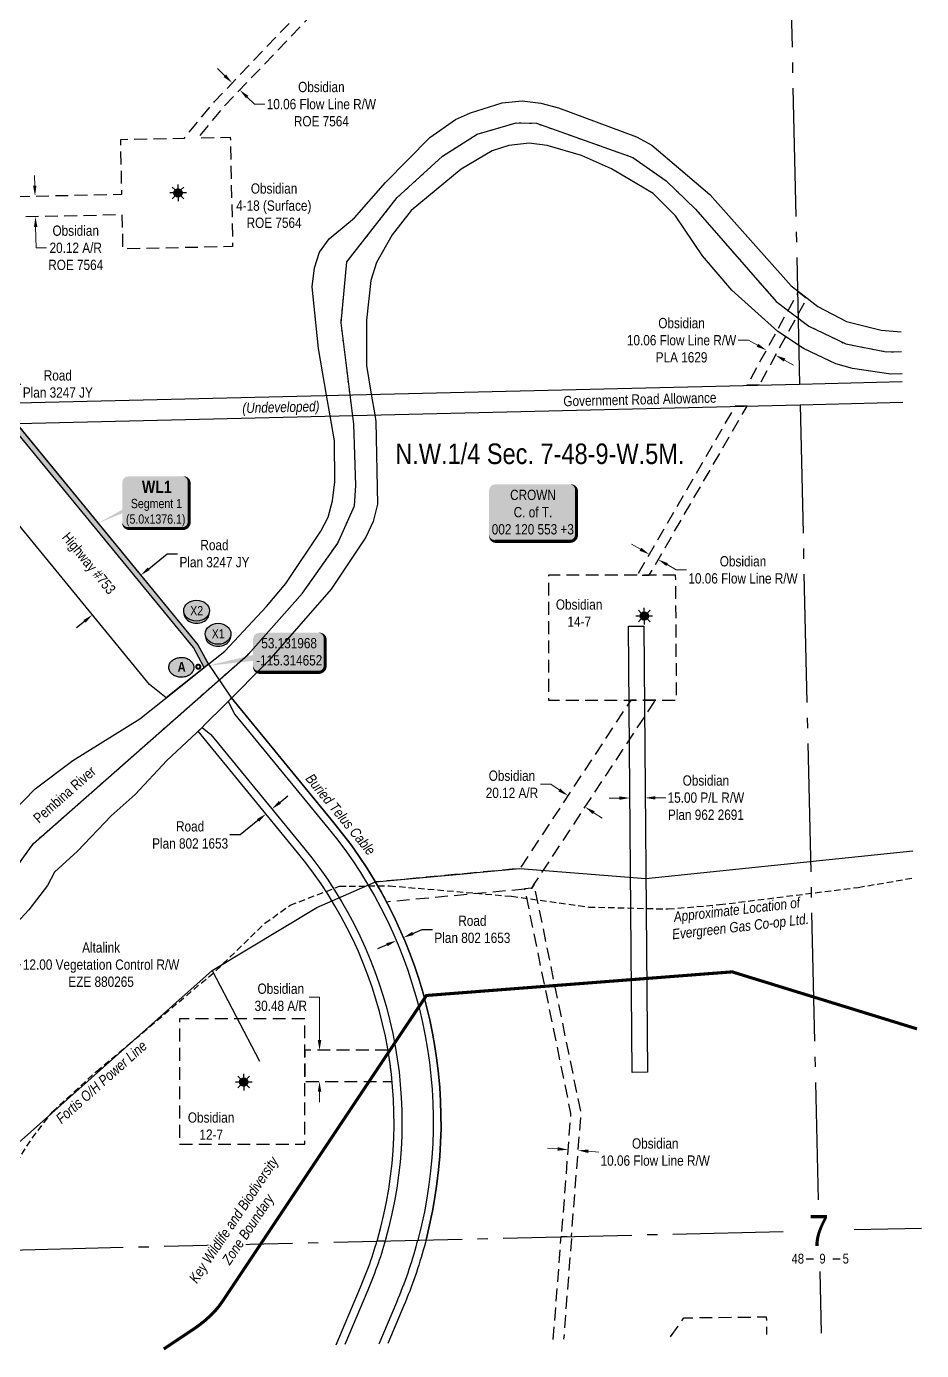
# Model space of a CAD drawing. Extents: x 610781 to 621788, y 5887608 to 5892675.
# Drawn here: x 612580 to 613450, y 5887611 to 5888901 of the extents above; entities that cross this region are included whole.
import ezdxf
from ezdxf.enums import TextEntityAlignment as Align

# ---------------------------------------------------------------- set-up
doc = ezdxf.new("R2010")
doc.units = 0
doc.header["$LTSCALE"] = 5
doc.header["$PDSIZE"] = -1.5
for name, pattern in [('DASHDOT2', [12.7, 6.35, -3.175, 0, -3.175]), ('foc-ACCESSROAD', [3.75, 2.5, -1.25]), ('foc-FLOWLINE', [3.75, 2.5, -1.25]), ('foc-QUARTERLINE', [33, 25, -3, 2, -3]), ('foc-WHEELTRACKS', [2, 0.4, -1.6]), ('UG_PIPE', [1.875, 1.25, -0.625])]:
    doc.linetypes.add(name, pattern=pattern)
doc.layers.get('Defpoints').update_dxf_attribs({"color": 9})
for name, color, linetype in [('10', 1, 'Continuous'), ('9', 3, 'Continuous'), ('AS-OWNER', 7, 'Continuous'), ('AS-PIPE-UG', 44, 'UG_PIPE'), ('AS-PIPE-UG-T', 44, 'Continuous'), ('AS-POWER', 104, 'foc-POWER'), ('AS-TELUS', 224, 'foc-TEL'), ('AS-WILDLIFE', 131, 'DASHDOT2'), ('C-AR', 13, 'foc-ACCESSROAD'), ('C-FLOWLINE', 13, 'foc-FLOWLINE'), ('C-RW', 13, 'Continuous'), ('C-SYMBOL', 7, 'Continuous'), ('C-WS', 13, 'foc-ACCESSROAD'), ('C-WS-S', 13, 'Continuous'), ('CG-NOTES', 7, 'Continuous'), ('L-ROAD-T', 7, 'Continuous'), ('L-SEC', 7, 'Continuous'), ('L-SECLBL', 7, 'Continuous'), ('L-SECQ', 8, 'foc-QUARTERLINE'), ('L-TITLEDB', 4, 'Continuous'), ('L-TITLEDB-T', 4, 'Continuous'), ('P-CROSSINGS', 250, 'Continuous'), ('P-TEMP-BLOCKS', 250, 'Continuous'), ('P-WORKAREA', 113, 'Continuous'), ('P-WORKAREA-H', 111, 'Continuous'), ('T-WATER', 160, 'Continuous'), ('T-WATER-P3', 160, 'foc-WHEELTRACKS'), ('T-WATER-T', 170, 'Continuous')]:
    doc.layers.add(name, color=color, linetype=linetype)
for name, color, linetype, lineweight in [('C-AR-T', 13, 'Continuous', 9), ('C-FLOWLINE-T', 13, 'Continuous', 9), ('C-RW-T', 13, 'Continuous', 9), ('C-WS-T', 13, 'Continuous', 9), ('F-EZE-T', 190, 'Continuous', 9), ('T-TEXT', 48, 'Continuous', 18)]:
    doc.layers.add(name, color=color, linetype=linetype, lineweight=lineweight)
doc.styles.add('175L', font='ARIALN.TTF', dxfattribs={"height": 20})
doc.styles.add('240', font='ARIALN.TTF', dxfattribs={"height": 30})
doc.styles.add('80', font='ARIALN.TTF', dxfattribs={"height": 10})
doc.styles.add('80CG', font='ARIALN.TTF', dxfattribs={"height": 10})
doc.styles.add('80L', font='ARIALN.TTF', dxfattribs={"height": 10})
doc.styles.add('80LS', font='ARIALNI.TTF', dxfattribs={"height": 10})
doc.styles.add('BOLD', font='ARIALNB.TTF')
doc.styles.add('Crossing', font='ARIALN.TTF', dxfattribs={"height": 10})
doc.styles.add('foc-LtypeFont', font='ARIALN.TTF', dxfattribs={"height": 7.35})
doc.styles.add('SIMPLEX', font='ARIALN.TTF')
doc.styles.add('TXT', font='ARIALN.TTF', dxfattribs={"height": 0.2})
doc.linetypes.add('foc-POWER', pattern='A,6,-1,["P",foc-LtypeFont,S=0.2,R=0,X=-0.625,Y=-0.75],-1.24,4', length=12.24)
doc.linetypes.add('foc-POWER-NOLINE', pattern='A,0,-4,["P",foc-LtypeFont,S=0.2,R=0,X=-0.625,Y=-0.75],-8.24', length=12.24)
doc.linetypes.add('foc-TEL', pattern='A,2,-1,["T",foc-LtypeFont,S=0.2,R=0,X=-0.425,Y=-0.75],-1.24,8', length=12.24)
doc.linetypes.add('foc-TEL-NOLINE', pattern='A,0,-2,["T",foc-LtypeFont,S=0.2,R=0,X=-0.425,Y=-0.75],-10.24', length=12.24)
doc.linetypes.add('foc-TOPO-flowdirection-NOLINE', pattern='A,0,[">",foc-LtypeFont,S=0.3,R=0,X=0,Y=-0.945],-20,[">",foc-LtypeFont,S=0.3,R=0,X=0,Y=-0.945],0', length=20)
doc.dimstyles.new('Compass 5 000', dxfattribs={"dimscale": 5, "dimtxt": 9, "dimasz": 2, "dimexe": 0.2, "dimexo": 0.0625, "dimgap": 0.5, "dimtad": 0, "dimtih": 1, "dimtoh": 1, "dimzin": 0, "dimdsep": 46, "dimtxsty": '80CG', "dimcen": 0.1, "dimse1": 1, "dimse2": 1, "dimclrd": 256, "dimclrt": 256, "dimaunit": 1, "dimadec": 4, "dimazin": 0, "dimtfac": 0.06, "dimtofl": 0, "dimtmove": 0, "dimatfit": 1, "dimfxl": 0.2, "dimtolj": 1, "dimtzin": 0, "dimlwd": -1, "dimarcsym": 0})

# ---------------------------------------------------------------- blocks, each defined once
blk = doc.blocks.new('L-SECLBL')
at = {"layer": '9', "color": 7}
for p, q in [((-5.1, -27.8), (-12.3, -27.8)), ((20.7, -27.8), (13.5, -27.8))]:
    blk.add_line(p, q, dxfattribs=at)
at = {"layer": '10', "color": 2, "style": 'SIMPLEX'}
blk.add_attdef('SEC', text='', height=30, dxfattribs=at).set_placement((0, 0), align=Align.MIDDLE)
at = {"layer": '10', "color": 5, "style": '80L'}
blk.add_attdef('TWP', text='', height=9.5, dxfattribs=at).set_placement((-14.4, -27.4), align=Align.MIDDLE_RIGHT)
blk.add_attdef('RGE', text='', height=9.5, dxfattribs=at).set_placement((3.6, -27.4), align=Align.MIDDLE_CENTER)
blk.add_attdef('MER', text='', height=9.5, dxfattribs=at).set_placement((23.2, -27.4), align=Align.MIDDLE_LEFT)
blk = doc.blocks.new('GAS')
h = blk.add_hatch(color=255)
h.dxf.hatch_style = 1
edge = h.paths.add_edge_path()
edge.add_arc((0, 0), 0.9, 0, 360)
for p, q in [((-0.81, 0), (-1.62, 0)), ((-0.57, 0.57), (-1.14, 1.14)), ((0, 0.81), (0, 1.62)), ((0.57, 0.57), (1.14, 1.14)), ((1.62, 0), (0.81, 0)), ((-0.57, -0.57), (-1.14, -1.14)), ((0, -0.81), (0, -1.62)), ((1.14, -1.14), (0.57, -0.57))]:
    blk.add_line(p, q)
blk.add_circle((0, 0), 0.8)
blk = doc.blocks.new('*D113')
at = {"layer": 'C-AR-T', "transparency": 16777216}
for p, q in [((612587.8, 5888745.4), (612587.6, 5888755.4)), ((612588.6, 5888705.3), (612589.1, 5888685)), ((612589.1, 5888685), (612599.1, 5888685))]:
    blk.add_line(p, q, dxfattribs=at)
for points in [[(612589.4, 5888745.5), (612586.1, 5888745.4), (612588, 5888735.4)], [(612590.3, 5888705.4), (612587, 5888705.3), (612588.4, 5888715.3)]]:
    blk.add_solid(points, dxfattribs=at)
at = {"layer": 'Defpoints', "color": 0, "transparency": 16777216}
for p in [(612592.4, 5888735.5), (612588.4, 5888715.3), (612592.9, 5888715.4)]:
    blk.add_point(p, dxfattribs=at)
at = {"layer": 'C-AR-T', "transparency": 16777216, "insert": (612627.6, 5888685), "char_height": 10, "attachment_point": 5, "style": '80CG'}
blk.add_mtext('\\A1;Obsidian\\P20.12 A/R\\PROE 7564', dxfattribs=at)
blk = doc.blocks.new('*D114')
at = {"layer": 'C-FLOWLINE-T', "transparency": 16777216}
for p, q in [((612772.7, 5888852.5), (612765.4, 5888859.5)), ((612794.4, 5888831.8), (612801.6, 5888824.9)), ((612801.6, 5888824.9), (612811.6, 5888824.9))]:
    blk.add_line(p, q, dxfattribs=at)
for points in [[(612773.8, 5888853.8), (612771.5, 5888851.3), (612779.9, 5888845.6)], [(612795.6, 5888833), (612793.3, 5888830.6), (612787.2, 5888838.7)]]:
    blk.add_solid(points, dxfattribs=at)
at = {"layer": 'Defpoints', "color": 0, "transparency": 16777216}
for p in [(612773.1, 5888838.5), (612787.2, 5888838.7), (612780.3, 5888831.5)]:
    blk.add_point(p, dxfattribs=at)
at = {"layer": 'C-FLOWLINE-T', "transparency": 16777216, "insert": (612866.6, 5888824.9), "char_height": 10, "attachment_point": 5, "style": '80CG'}
blk.add_mtext('\\A1;Obsidian\\P10.06 Flow Line R/W\\PROE 7564', dxfattribs=at)
blk = doc.blocks.new('*D116')
at = {"layer": 'C-FLOWLINE-T', "transparency": 16777216}
for p, q in [((613282, 5888595), (613272, 5888595)), ((613290.8, 5888590.1), (613282, 5888595)), ((613317.2, 5888575.7), (613325.9, 5888570.9))]:
    blk.add_line(p, q, dxfattribs=at)
for points in [[(613291.6, 5888591.6), (613290, 5888588.7), (613299.6, 5888585.3)], [(613318, 5888577.2), (613316.4, 5888574.2), (613308.4, 5888580.5)]]:
    blk.add_solid(points, dxfattribs=at)
at = {"layer": 'Defpoints', "color": 0, "transparency": 16777216}
for p in [(613299.6, 5888585.3), (613300.1, 5888586.3), (613308.9, 5888581.5)]:
    blk.add_point(p, dxfattribs=at)
at = {"layer": 'C-FLOWLINE-T', "transparency": 16777216, "insert": (613217, 5888595), "char_height": 10, "attachment_point": 5, "style": '80CG'}
blk.add_mtext('\\A1;Obsidian\\P10.06 Flow Line R/W\\PPLA 1629', dxfattribs=at)
blk = doc.blocks.new('*D130')
at = {"layer": 'Defpoints', "color": 0, "transparency": 16777216}
for p in [(612554.3, 5887986.5), (612544.3, 5887903.2), (612556.3, 5887903.4)]:
    blk.add_point(p, dxfattribs=at)
at = {"layer": 'F-EZE-T', "transparency": 16777216}
for p, q in [((612532.4, 5887986), (612522.4, 5887985.8)), ((612564.3, 5887986.7), (612574.3, 5887987))]:
    blk.add_line(p, q, dxfattribs=at)
for points in [[(612532.3, 5887987.7), (612532.4, 5887984.3), (612542.3, 5887986.2)], [(612564.3, 5887988.4), (612564.4, 5887985.1), (612554.3, 5887986.5)]]:
    blk.add_solid(points, dxfattribs=at)
at = {"layer": 'F-EZE-T', "transparency": 16777216, "insert": (612652.3, 5887987), "char_height": 10, "attachment_point": 5, "style": '80CG'}
blk.add_mtext('\\A1;Altalink\\P12.00 Vegetation Control R/W\\PEZE 880265', dxfattribs=at)
blk = doc.blocks.new('*D136')
at = {"layer": 'C-FLOWLINE-T', "transparency": 16777216}
for p, q in [((613177, 5888391.6), (613168.3, 5888396.6)), ((613203, 5888376.5), (613211.8, 5888371.4)), ((613211.8, 5888371.4), (613221.8, 5888371.4))]:
    blk.add_line(p, q, dxfattribs=at)
for points in [[(613177.8, 5888393), (613176.1, 5888390.1), (613185.6, 5888386.5)], [(613203.8, 5888377.9), (613202.2, 5888375.1), (613194.3, 5888381.5)]]:
    blk.add_solid(points, dxfattribs=at)
at = {"layer": 'Defpoints', "color": 0, "transparency": 16777216}
for p in [(613224.4, 5888453.6), (613233.1, 5888448.6), (613185.6, 5888386.5)]:
    blk.add_point(p, dxfattribs=at)
at = {"layer": 'C-FLOWLINE-T', "transparency": 16777216, "insert": (613276.8, 5888371.4), "char_height": 10, "attachment_point": 5, "style": '80CG'}
blk.add_mtext('\\A1;Obsidian\\P10.06 Flow Line R/W', dxfattribs=at)
blk = doc.blocks.new('*D137')
at = {"layer": 'C-FLOWLINE-T', "transparency": 16777216}
for p, q in [((613096.4, 5887807.6), (613086.5, 5887808.4)), ((613126.4, 5887805.3), (613136.4, 5887804.5))]:
    blk.add_line(p, q, dxfattribs=at)
for points in [[(613096.6, 5887809.3), (613096.3, 5887805.9), (613106.4, 5887806.8)], [(613126.5, 5887807), (613126.3, 5887803.6), (613116.4, 5887806.1)]]:
    blk.add_solid(points, dxfattribs=at)
at = {"layer": 'Defpoints', "color": 0, "transparency": 16777216}
for p in [(613106.6, 5887809.6), (613116.4, 5887806.1), (613116.7, 5887808.9)]:
    blk.add_point(p, dxfattribs=at)
at = {"layer": 'C-FLOWLINE-T', "transparency": 16777216, "insert": (613191.4, 5887804.5), "char_height": 10, "attachment_point": 5, "style": '80CG'}
blk.add_mtext('\\A1;Obsidian\\P10.06 Flow Line R/W', dxfattribs=at)
blk = doc.blocks.new('*D138')
at = {"layer": 'C-RW-T', "transparency": 16777216}
for p, q in [((613156.6, 5888149.2), (613146.6, 5888149.1)), ((613191.6, 5888149.5), (613201.6, 5888149.6))]:
    blk.add_line(p, q, dxfattribs=at)
for points in [[(613156.6, 5888150.9), (613156.6, 5888147.5), (613166.6, 5888149.3)], [(613191.6, 5888151.1), (613191.6, 5888147.8), (613181.6, 5888149.4)]]:
    blk.add_solid(points, dxfattribs=at)
at = {"layer": 'Defpoints', "color": 0, "transparency": 16777216}
for p in [(613181.6, 5888149.4), (613167.3, 5888062.5), (613182.3, 5888062.6)]:
    blk.add_point(p, dxfattribs=at)
at = {"layer": 'C-RW-T', "transparency": 16777216, "insert": (613240.7, 5888149.6), "char_height": 10, "attachment_point": 5, "style": '80CG'}
blk.add_mtext('\\A1;Obsidian\\P15.00 P/L R/W\\PPlan 962 2691', dxfattribs=at)
blk = doc.blocks.new('*D139')
at = {"layer": 'C-AR-T', "transparency": 16777216}
for p, q in [((613089.7, 5888162.6), (613079.7, 5888162.6)), ((613098.1, 5888157.1), (613089.7, 5888162.6)), ((613131.6, 5888135), (613139.9, 5888129.5))]:
    blk.add_line(p, q, dxfattribs=at)
for points in [[(613099, 5888158.5), (613097.2, 5888155.7), (613106.4, 5888151.6)], [(613132.5, 5888136.4), (613130.7, 5888133.6), (613123.2, 5888140.5)]]:
    blk.add_solid(points, dxfattribs=at)
at = {"layer": 'Defpoints', "color": 0, "transparency": 16777216}
for p in [(613107, 5888152.4), (613106.4, 5888151.6), (613123.8, 5888141.3)]:
    blk.add_point(p, dxfattribs=at)
at = {"layer": 'C-AR-T', "transparency": 16777216, "insert": (613052, 5888162.6), "char_height": 10, "attachment_point": 5, "style": '80CG'}
blk.add_mtext('\\A1;Obsidian\\P20.12 A/R', dxfattribs=at)
blk = doc.blocks.new('*D141')
at = {"layer": 'C-AR-T', "transparency": 16777216}
for p, q in [((612854.8, 5887955.2), (612864.8, 5887955.2)), ((612864.8, 5887955.2), (612864.8, 5887923.6)), ((612864.8, 5887913.6), (612864.8, 5887923.6)), ((612864.8, 5887863.2), (612864.8, 5887853.2))]:
    blk.add_line(p, q, dxfattribs=at)
for points in [[(612863.1, 5887913.6), (612866.5, 5887913.6), (612864.8, 5887903.6)], [(612863.1, 5887863.2), (612866.5, 5887863.2), (612864.8, 5887873.2)]]:
    blk.add_solid(points, dxfattribs=at)
at = {"layer": 'Defpoints', "color": 0, "transparency": 16777216}
for p in [(612864.4, 5887903.6), (612864.8, 5887903.6), (612864.4, 5887873.2)]:
    blk.add_point(p, dxfattribs=at)
at = {"layer": 'C-AR-T', "transparency": 16777216, "insert": (612827.1, 5887955.2), "char_height": 10, "attachment_point": 5, "style": '80CG'}
blk.add_mtext('\\A1;Obsidian\\P30.48 A/R', dxfattribs=at)
blk = doc.blocks.new('xing2')
h = blk.add_hatch(color=50)
h.dxf.hatch_style = 1
edge = h.paths.add_edge_path()
edge.add_ellipse((0, 0), major_axis=(-12.5, 0), ratio=0.816297, start_angle=0, end_angle=360)
h = blk.add_hatch(color=250)
h.dxf.hatch_style = 1
edge = h.paths.add_edge_path()
edge.add_ellipse((0, -2), major_axis=(-12.5, 0), ratio=0.816297, start_angle=0, end_angle=180)
edge.add_line((12.5, -2), (12.5, 0))
edge.add_ellipse((0, 0), major_axis=(-12.5, 0), ratio=0.816297, start_angle=0, end_angle=180, ccw=False)
edge.add_line((-12.5, 0), (-12.5, -2))
at = {"color": 250}
blk.add_ellipse((0, 0), major_axis=(-12.5, 0), ratio=0.816297, dxfattribs=at)
blk.add_ellipse((0, -2), major_axis=(-12.5, 0), ratio=0.816297, start_param=0, end_param=3.141593, dxfattribs=at)
at = {"color": 250, "style": 'Crossing'}
blk.add_attdef('CROSSING', text='', height=9, dxfattribs=at).set_placement((0.1, 0), align=Align.MIDDLE_CENTER)
at = {"color": 250, "style": 'Crossing', "flags": 1}
for tag, p in [('OWNER', (0.1, -12.5)), ('DESCRIPTION', (0.1, -25.8)), ('LOCATION', (0.1, -39.3)), ('DWG_REF', (0.1, -52.8))]:
    blk.add_attdef(tag, text='', height=9, dxfattribs=at).set_placement(p, align=Align.MIDDLE_CENTER)
blk = doc.blocks.new('*D152')
at = {"layer": 'Defpoints', "color": 0, "transparency": 16777216}
for p in [(612681.5, 5888377.8), (612634.4, 5888339.1), (612643.9, 5888327.6)]:
    blk.add_point(p, dxfattribs=at)
at = {"layer": 'L-TITLEDB-T', "transparency": 16777216}
for p, q in [((612698.7, 5888372.6), (612716.5, 5888387.2)), ((612716.5, 5888387.2), (612726.5, 5888387.2)), ((612636.1, 5888321.3), (612628.4, 5888314.9))]:
    blk.add_line(p, q, dxfattribs=at)
for points in [[(612697.6, 5888373.9), (612699.7, 5888371.3), (612691, 5888366.3)], [(612635.1, 5888322.6), (612637.2, 5888320), (612643.9, 5888327.6)]]:
    blk.add_solid(points, dxfattribs=at)
at = {"layer": 'L-TITLEDB-T', "transparency": 16777216, "insert": (612762.6, 5888387.2), "char_height": 10, "attachment_point": 5, "style": '80CG'}
blk.add_mtext('\\A1;Road\\PPlan 3247 JY', dxfattribs=at)
blk = doc.blocks.new('AA')
at = {"const_width": 4}
blk.add_lwpolyline([(-1, 0, 1), (1, 0, 1)], format="xyb", close=True, dxfattribs=at)
blk.add_circle((0, 0), 2)
blk = doc.blocks.new('Route_Letters')
h = blk.add_hatch(color=255)
h.dxf.hatch_style = 1
edge = h.paths.add_edge_path()
edge.add_ellipse((-0.1, 0.5), major_axis=(-12, 0), ratio=0.789318, start_angle=0, end_angle=360)
at = {"color": 5}
blk.add_open_spline([(-12.3, 0.5), (-12.3, -0.3), (-12.2, -1), (-11.7, -2.8), (-11.1, -3.9), (-9.6, -5.8), (-8.5, -6.7), (-6.2, -8), (-4.9, -8.5), (-2.1, -9.2), (-0.7, -9.3), (2.2, -9.1), (3.6, -8.8), (6.3, -7.9), (7.5, -7.2), (9.5, -5.6), (10.4, -4.6), (11.6, -2.5), (12, -1.4), (12.2, 0.9), (12, 2.1), (11.2, 4.3), (10.5, 5.4), (8.8, 7.2), (7.7, 8), (5.3, 9.2), (3.9, 9.7), (1.1, 10.2), (-0.4, 10.2), (-3.2, 9.9), (-4.6, 9.6), (-7.2, 8.5), (-8.3, 7.7), (-10.2, 6), (-11, 5), (-12, 2.9), (-12.3, 1.7), (-12.3, 0.5), (-12.3, 0.5), (-12.3, 0.5)], degree=3, knots=[0, 0, 0, 0, 0.219529, 0.219529, 0.575727, 0.575727, 0.931924, 0.931924, 1.288121, 1.288121, 1.644318, 1.644318, 2.000515, 2.000515, 2.356712, 2.356712, 2.712909, 2.712909, 3.069107, 3.069107, 3.425304, 3.425304, 3.781501, 3.781501, 4.137698, 4.137698, 4.493895, 4.493895, 4.850092, 4.850092, 5.20629, 5.20629, 5.562487, 5.562487, 5.918684, 5.918684, 6.274881, 6.274881, 6.283185, 6.283185, 6.283185, 6.283185], dxfattribs=at)
at = {"color": 14, "style": 'BOLD'}
blk.add_attdef('A', text='', height=9.5, dxfattribs=at).set_placement((0.2, 1), align=Align.MIDDLE)
blk = doc.blocks.new('*U162')
h = blk.add_hatch(color=255)
edge = h.paths.add_edge_path()
edge.add_line((-36.5, -28.5), (36.5, -28.5))
edge.add_arc((36.5, -22.5), 6, 270, 360)
edge.add_line((42.5, -22.5), (42.5, 21))
edge.add_arc((36.5, 21), 6, 0, 90)
edge.add_line((36.5, 27), (-36.5, 27))
edge.add_arc((-36.5, 21), 6, 90, 180)
edge.add_line((-42.5, 21), (-42.5, -22.5))
edge.add_arc((-36.5, -22.5), 6, 180, 270)
at = {"color": 14, "flags": 128}
blk.add_lwpolyline([(-36.5, -28.5, 3, 3, 0), (36.5, -28.5, 3, 3, 0.414214), (42.5, -22.5, 3, 3, 0), (42.5, 21, 3, 0, 0.414214), (36.5, 27, 0, 0, 0), (-36.5, 27, 0, 0, 0.414214), (-42.5, 21, 0, 0, 0), (-42.5, -22.5, 0, 3, 0.414214)], format="xyseb", close=True, dxfattribs=at)
at = {"color": 14, "style": '80'}
blk.add_attdef('ENTER_TEXT_001', (-26.8, -4.9), '', height=10, dxfattribs=at)
blk = doc.blocks.new('*D168')
at = {"layer": 'Defpoints', "color": 0, "transparency": 16777216}
for p in [(612786.8, 5888165.4), (612792.7, 5888170.2), (612812.7, 5888133.8)]:
    blk.add_point(p, dxfattribs=at)
at = {"layer": 'L-TITLEDB-T', "transparency": 16777216}
for p, q in [((612826.3, 5888145), (612834, 5888151.3)), ((612804.9, 5888127.5), (612787.6, 5888113.3)), ((612787.6, 5888113.3), (612777.6, 5888113.3))]:
    blk.add_line(p, q, dxfattribs=at)
for points in [[(612825.2, 5888146.3), (612827.3, 5888143.7), (612818.5, 5888138.7)], [(612803.9, 5888128.8), (612806, 5888126.2), (612812.7, 5888133.8)]]:
    blk.add_solid(points, dxfattribs=at)
at = {"layer": 'L-TITLEDB-T', "transparency": 16777216, "insert": (612738.9, 5888113.3), "char_height": 10, "attachment_point": 5, "style": '80CG'}
blk.add_mtext('\\A1;Road\\PPlan 802 1653', dxfattribs=at)
blk = doc.blocks.new('*D169')
at = {"layer": 'Defpoints', "color": 0, "transparency": 16777216}
for p in [(612937.7, 5888014.6), (612944.6, 5888017.7), (612946.5, 5888013.4)]:
    blk.add_point(p, dxfattribs=at)
at = {"layer": 'L-TITLEDB-T', "transparency": 16777216}
for p, q in [((612955.6, 5888017.4), (612964.8, 5888021.4)), ((612964.8, 5888021.4), (612974.8, 5888021.4)), ((612930.4, 5888006.4), (612921.2, 5888002.4))]:
    blk.add_line(p, q, dxfattribs=at)
for points in [[(612955, 5888019), (612956.3, 5888015.9), (612946.5, 5888013.4)], [(612929.7, 5888007.9), (612931, 5888004.9), (612939.5, 5888010.4)]]:
    blk.add_solid(points, dxfattribs=at)
at = {"layer": 'L-TITLEDB-T', "transparency": 16777216, "insert": (613013.5, 5888021.4), "char_height": 10, "attachment_point": 5, "style": '80CG'}
blk.add_mtext('\\A1;Road\\PPlan 802 1653', dxfattribs=at)
blk = doc.blocks.new('*U170')
h = blk.add_hatch(color=111)
edge = h.paths.add_edge_path()
edge.add_line((-26.5, -32.3), (26.5, -32.3))
edge.add_arc((26.5, -26.3), 6, 270, 360)
edge.add_line((32.5, -26.3), (32.5, 12.5))
edge.add_arc((26.5, 12.5), 6, 0, 90)
edge.add_line((26.5, 18.5), (-26.5, 18.5))
edge.add_arc((-26.5, 12.5), 6, 90, 180)
edge.add_line((-32.5, 12.5), (-32.5, -26.3))
edge.add_arc((-26.5, -26.3), 6, 180, 270)
at = {"color": 250, "flags": 128}
blk.add_lwpolyline([(-26.5, -32.3, 3, 3, 0), (26.5, -32.3, 3, 3, 0.414214), (32.5, -26.3, 3, 3, 0), (32.5, 12.5, 3, 0, 0.414214), (26.5, 18.5, 0, 0, 0), (-26.5, 18.5, 0, 0, 0.414214), (-32.5, 12.5, 0, 0, 0), (-32.5, -26.3, 0, 3, 0.414214)], format="xyseb", close=True, dxfattribs=at)
at = {"flags": 128}
blk.add_lwpolyline([(-56.5, -27.4, 0, 7.5, 0), (0, 0, 0, 0, 0)], format="xyseb", dxfattribs=at)
at = {"color": 250}
for tag, p, height, style in [('TEMP_AREA_W1_001', (-9.2, 2.2), 12, 'BOLD'), ('ENTER_TEXT_001', (-30.7, -12.5), 9, '80')]:
    blk.add_attdef(tag, p, '', height=height, dxfattribs=dict(at, style=style))
blk = doc.blocks.new('*U172')
h = blk.add_hatch(color=254)
edge = h.paths.add_edge_path()
edge.add_line((-29, -20), (29, -20))
edge.add_arc((29, -14), 6, 270, 360)
edge.add_line((35, -14), (35, 12.5))
edge.add_arc((29, 12.5), 6, 0, 90)
edge.add_line((29, 18.5), (-29, 18.5))
edge.add_arc((-29, 12.5), 6, 90, 180)
edge.add_line((-35, 12.5), (-35, -14))
edge.add_arc((-29, -14), 6, 180, 270)
at = {"color": 1, "flags": 128}
blk.add_lwpolyline([(-29, -20, 3, 3, 0), (29, -20, 3, 3, 0.414214), (35, -14, 3, 3, 0), (35, 12.5, 3, 0, 0.414214), (29, 18.5, 0, 0, 0), (-29, 18.5, 0, 0, 0.414214), (-35, 12.5, 0, 0, 0), (-35, -14, 0, 3, 0.414214)], format="xyseb", close=True, dxfattribs=at)
blk.add_lwpolyline([(-80.6, -13.8, 0, 10, 0), (0, 0, 5, 5, 0)], format="xyseb", dxfattribs=at)
at = {"color": 1, "style": '80'}
blk.add_attdef('ENTER_TEXT_001', (-36, -5), '', height=10, dxfattribs=at)
blk = doc.blocks.new('*D202')
at = {"layer": 'Defpoints', "color": 0, "transparency": 16777216}
for p in [(612546, 5888543), (612548.7, 5888539.7), (612498.2, 5888503.9)]:
    blk.add_point(p, dxfattribs=at)
at = {"layer": 'L-TITLEDB-T', "transparency": 16777216}
for p, q in [((612556.4, 5888546), (612564.1, 5888552.4)), ((612564.1, 5888552.4), (612574.1, 5888552.4)), ((612493.2, 5888494.2), (612485.4, 5888487.9))]:
    blk.add_line(p, q, dxfattribs=at)
for points in [[(612555.4, 5888547.3), (612557.5, 5888544.7), (612548.7, 5888539.7)], [(612492.1, 5888495.5), (612494.2, 5888493), (612500.9, 5888500.6)]]:
    blk.add_solid(points, dxfattribs=at)
at = {"layer": 'L-TITLEDB-T', "transparency": 16777216, "insert": (612610.2, 5888552.4), "char_height": 10, "attachment_point": 5, "style": '80CG'}
blk.add_mtext('\\A1;Road\\PPlan 3247 JY', dxfattribs=at)

msp = doc.modelspace()

# ---------------------------------------------------------------- hatches: boundary and pattern name
at = {"layer": 'P-WORKAREA-H'}
h = msp.add_hatch(color=256, dxfattribs=at)
h.dxf.hatch_style = 1
edge = h.paths.add_edge_path()
edge.add_line((612752.65, 5888276.325), (612742.335, 5888295.733))
edge.add_line((612742.335, 5888295.733), (612565.186, 5888511.728))
edge.add_line((612565.186, 5888511.728), (612548.971, 5888531.447))
edge.add_line((612548.971, 5888531.447), (612525.141, 5888560.515))
edge.add_line((612525.141, 5888560.515), (612504.459, 5888585.716))
edge.add_line((612504.459, 5888585.716), (612464.578, 5888634.284))
edge.add_line((612464.578, 5888634.284), (612453.953, 5888638.447))
edge.add_arc((611809.124, 5888107.698), 835.164, 39.457261, 60.313572)
edge.add_line((612222.742, 5888833.246), (612180.635, 5888856.083))
edge.add_line((612180.635, 5888856.083), (612149.694, 5888871.606))
edge.add_line((612149.694, 5888871.606), (612112.28, 5888887.809))
edge.add_line((612112.28, 5888887.809), (612068.311, 5888902.358))
edge.add_line((612068.311, 5888902.358), (612031.279, 5888912.662))
edge.add_line((612031.279, 5888912.662), (611986.385, 5888923.177))
edge.add_line((611986.385, 5888923.177), (611916.427, 5888938.586))
edge.add_line((611916.427, 5888938.586), (611846.015, 5888953.869))
edge.add_line((611846.015, 5888953.869), (611785.205, 5888966.492))
edge.add_line((611785.205, 5888966.492), (611738.18, 5888976.806))
edge.add_line((611738.18, 5888976.806), (611692.814, 5888986.772))
edge.add_line((611692.814, 5888986.772), (611649.886, 5888996.171))
edge.add_arc((611739.098, 5888981.847), 90.354, 167.709036, 170.878502, ccw=False)
edge.add_line((611650.814, 5889001.082), (611655.698, 5889000.018))
edge.add_arc((611739.098, 5888981.847), 85.356, 167.708999, 167.710718)
edge.add_line((611655.697, 5889000.015), (611693.883, 5888991.655))
edge.add_line((611693.883, 5888991.655), (611739.252, 5888981.688))
edge.add_line((611739.252, 5888981.688), (611786.249, 5888971.38))
edge.add_line((611786.249, 5888971.38), (611847.053, 5888958.758))
edge.add_line((611847.053, 5888958.758), (611917.495, 5888943.469))
edge.add_line((611917.495, 5888943.469), (611987.493, 5888928.051))
edge.add_line((611987.493, 5888928.051), (612032.519, 5888917.505))
edge.add_line((612032.519, 5888917.505), (612069.767, 5888907.141))
edge.add_line((612069.767, 5888907.141), (612114.062, 5888892.484))
edge.add_line((612114.062, 5888892.484), (612151.809, 5888876.136))
edge.add_line((612151.809, 5888876.136), (612182.947, 5888860.514))
edge.add_line((612182.947, 5888860.514), (612225.171, 5888837.614))
edge.add_arc((611817.943, 5888118.062), 826.795, 49.93565, 60.492497, ccw=False)
edge.add_arc((611818.541, 5888118.714), 825.911, 39.370125, 49.938301, ccw=False)
edge.add_line((612457.024, 5888642.612), (612467.614, 5888638.462))
edge.add_line((612467.614, 5888638.462), (612508.322, 5888588.888))
edge.add_line((612508.322, 5888588.888), (612529.005, 5888563.686))
edge.add_line((612529.005, 5888563.686), (612552.834, 5888534.618))
edge.add_line((612552.834, 5888534.618), (612569.049, 5888514.9))
edge.add_line((612569.049, 5888514.9), (612746.515, 5888298.518))
edge.add_line((612746.515, 5888298.518), (612756.63, 5888279.487))
edge.add_line((612756.63, 5888279.487), (612752.65, 5888276.325))

# ---------------------------------------------------------------- linework, layer by layer
at = {"layer": 'AS-PIPE-UG'}
msp.add_lwpolyline([(612564.979, 5887786.652), (612585.177, 5887818.209), (612604.995, 5887843.715), (612647.977, 5887883.344), (612678.048, 5887908.313), (612764.156, 5887981.233), (612811.602, 5888027.312), (612836.221, 5888044.92), (612884.316, 5888063.414), (612932.837, 5888063.779), (613051.564, 5888053.594), (613126.868, 5888043.144), (613203.999, 5888041.242), (613253.969, 5888045.429), (613388.857, 5888062.239), (613442.729, 5888071.582)], dxfattribs=at)
at = {"layer": 'AS-POWER', "linetype": 'foc-POWER-NOLINE', "flags": 128}
msp.add_lwpolyline([(612919.135, 5888067.521), (613012.063, 5888076.166)], dxfattribs=at)
at = {"layer": 'AS-POWER', "flags": 128}
for points in [[(612512.223, 5887783.705), (612566.172, 5887808.294), (612760.428, 5887981.43), (612862.145, 5888042.794), (612919.135, 5888067.521)], [(612760.428, 5887981.43), (612806.328, 5887892.886)]]:
    msp.add_lwpolyline(points, dxfattribs=at)
at = {"layer": 'AS-TELUS', "linetype": 'foc-TEL-NOLINE', "flags": 128}
msp.add_lwpolyline([(612144.447, 5888936.046), (612191.534, 5888974.703), (612315.144, 5888824.139), (612461.27, 5888646.187), (612508.254, 5888588.97), (612541.346, 5888548.646), (612569.049, 5888514.9), (612746.515, 5888298.518), (612756.072, 5888280.537), (612756.072, 5888280.537), (612756.63, 5888279.487), (612778.475, 5888247.566), (612878.788, 5888125.187, -0.23870908), (612968.737, 5887720.221), (612967.777, 5887716.52), (612966.787, 5887712.827), (612965.765, 5887709.142), (612964.713, 5887705.466), (612963.632, 5887701.799), (612962.519, 5887698.141), (612961.375, 5887694.493), (612960.201, 5887690.853), (612958.998, 5887687.224), (612957.764, 5887683.605), (612956.5, 5887679.997), (612955.207, 5887676.399), (612953.882, 5887672.812), (612952.529, 5887669.236), (612951.146, 5887665.671), (612949.733, 5887662.118), (612948.29, 5887658.578), (612946.818, 5887655.049), (612931.196, 5887618.05)], format="xyb", dxfattribs=at)
at = {"layer": 'AS-TELUS', "flags": 128}
msp.add_lwpolyline([(613059.705, 5888080.599), (613182.271, 5888070.868), (613442.135, 5888097.84)], dxfattribs=at)
at = {"layer": 'AS-TELUS', "linetype": 'foc-TEL-NOLINE', "flags": 128}
msp.add_lwpolyline([(612919.135, 5888067.521), (613059.705, 5888080.599)], dxfattribs=at)
at = {"layer": 'AS-WILDLIFE', "const_width": 3, "flags": 128}
msp.add_lwpolyline([(613446.059, 5887924.485), (613266.187, 5887980), (612968.812, 5887957), (612771.312, 5887660.5), (612767.438, 5887655), (612763.312, 5887650), (612758.813, 5887645.5), (612754.062, 5887641), (612749, 5887637), (612743.625, 5887633), (612713.295, 5887612.784)], dxfattribs=at)
at = {"layer": 'C-AR', "flags": 128}
for points in [[(613191.747, 5888244.648), (613167.67, 5888244.648), (613059.705, 5888080.599), (612919.135, 5888067.521, -0.01197759), (612929.871, 5888048.321), (613071.192, 5888061.468), (613073.667, 5888065.229)], [(612931.429, 5887903.632), (612850.467, 5887903.632), (612850.467, 5887873.164), (612935.483, 5887873.164, 0.01858832)]]:
    msp.add_lwpolyline(points, format="xyb", close=True, dxfattribs=at)
msp.add_lwpolyline([(613073.667, 5888065.229), (613071.192, 5888061.468), (613064.303, 5888060.827), (613109.121, 5887842.029), (613099.883, 5887722.09), (613109.988, 5887722.334), (613119.256, 5887842.664)], close=True, dxfattribs=at)
for points in [[(613092.196, 5887621.941), (613099.888, 5887722.154), (613109.984, 5887722.398), (613102.293, 5887622.185)], [(613206.401, 5887624.702), (613219.28, 5887643.111), (613299.454, 5887644.045), (613299.653, 5887626.955)]]:
    msp.add_lwpolyline(points, dxfattribs=at)
at = {"layer": 'C-FLOWLINE', "flags": 128}
for points in [[(613292.476, 5888551.457), (613280.853, 5888551.177), (613309.773, 5888603.93), (613329.976, 5888640.782), (613330.762, 5888642.218), (613338.836, 5888636.007), (613330.428, 5888620.667), (613318.163, 5888598.3), (613292.476, 5888551.457)], [(613280.795, 5888530.993), (613269.014, 5888530.709), (613173.988, 5888366.424), (613185.605, 5888366.424)]]:
    msp.add_lwpolyline(points, close=True, dxfattribs=at)
at = {"layer": 'C-RW', "flags": 128}
msp.add_lwpolyline([(613180.266, 5888316.699), (613183.809, 5887882.256), (613168.808, 5887882.149), (613165.271, 5888316.578)], close=True, dxfattribs=at)
at = {"layer": 'C-WS', "flags": 128}
for points in [[(613078.821, 5889144.317), (612770.233, 5888820.952), (612746.532, 5888792.126), (612777.999, 5888792.79), (612780.249, 5888686.167), (612673.626, 5888683.916), (612672.926, 5888717.121), (612537.582, 5888714.264), (612525.577, 5888714.01), (612525.117, 5888734.116), (612537.123, 5888734.37), (612672.501, 5888737.228), (612671.375, 5888790.539), (612733.284, 5888791.846), (612762.701, 5888827.625), (613064.613, 5889143.993), (613078.821, 5889144.317)], [(613211.268, 5888366.424), (613087.499, 5888366.424), (613087.499, 5888244.648), (613212.257, 5888244.648)], [(612850.467, 5887934.1), (612728.595, 5887934.1), (612728.595, 5887812.228), (612850.467, 5887812.228), (612850.467, 5887873.164)]]:
    msp.add_lwpolyline(points, close=True, dxfattribs=at)
at = {"layer": 'L-SEC'}
for points in [[(612529.647, 5888533.047), (613331.867, 5888552.335), (613431.792, 5888554.725)], [(612530.107, 5888512.944), (613332.35, 5888532.232), (613432.247, 5888534.621)]]:
    msp.add_lwpolyline(points, dxfattribs=at)
at = {"layer": 'L-SECQ'}
for p, q in [((613295.769, 5890160.093), (613331.899, 5888552.337)), ((613332.35, 5888532.232), (613349.878, 5887758.124)), ((612548.703, 5887708.762), (613315.818, 5887727.302)), ((613385.053, 5887728.976), (613450.449, 5887730.556)), ((613351.462, 5887688.169), (613352.819, 5887628.24))]:
    msp.add_line(p, q, dxfattribs=at)
at = {"layer": 'L-TITLEDB'}
msp.add_lwpolyline([(612756.63, 5888279.487), (612715.468, 5888246.781), (612699.448, 5888259.855), (612543.621, 5888449.84), (612531.275, 5888464.901), (612530.164, 5888512.945), (612569.869, 5888513.9), (612746.515, 5888298.518), (612756.63, 5888279.487)], close=True, dxfattribs=at)
for points in [[(612775.81, 5888243.311), (612782.56, 5888230.575), (612872.902, 5888120.361, -0.24003267), (612960.838, 5887720.059), (612960.486, 5887718.714), (612968.395, 5887718.906), (612968.737, 5887720.221, 0.23870908), (612878.788, 5888125.187), (612779.185, 5888246.7)], [(612750.65, 5888218.055), (612759.012, 5888211.23), (612849.364, 5888101.068, -0.24555938), (612929.044, 5887719.292), (612928.664, 5887717.945), (612920.693, 5887717.753), (612921.086, 5887719.061, 0.24701005), (612843.478, 5888096.246), (612746.668, 5888214.288)]]:
    msp.add_lwpolyline(points, format="xyb", close=True, dxfattribs=at)
for points in [[(612881.062, 5887616.838), (612904.747, 5887672.942), (612906.094, 5887676.169), (612907.413, 5887679.407), (612908.706, 5887682.657), (612909.971, 5887685.916), (612911.208, 5887689.188), (612912.417, 5887692.469), (612913.599, 5887695.76), (612914.752, 5887699.061), (612915.878, 5887702.372), (612916.976, 5887705.691), (612918.046, 5887709.021), (612919.087, 5887712.359), (612920.101, 5887715.705), (612920.693, 5887717.753), (612928.664, 5887717.945), (612928.088, 5887715.906), (612927.1, 5887712.566), (612926.083, 5887709.234), (612925.039, 5887705.91), (612923.968, 5887702.595), (612922.869, 5887699.29), (612921.743, 5887695.993), (612920.589, 5887692.706), (612919.409, 5887689.428), (612918.201, 5887686.161), (612916.967, 5887682.903), (612915.705, 5887679.656), (612914.417, 5887676.419), (612913.102, 5887673.193), (612911.761, 5887669.978), (612889.411, 5887617.04)], [(612922.844, 5887617.848), (612939.971, 5887658.412), (612941.443, 5887661.949), (612942.885, 5887665.497), (612944.296, 5887669.057), (612945.677, 5887672.63), (612947.028, 5887676.213), (612948.349, 5887679.809), (612949.639, 5887683.415), (612950.898, 5887687.032), (612952.127, 5887690.659), (612953.324, 5887694.297), (612954.491, 5887697.945), (612955.627, 5887701.603), (612956.732, 5887705.27), (612957.807, 5887708.947), (612958.849, 5887712.632), (612959.86, 5887716.326), (612960.486, 5887718.714), (612968.395, 5887718.906), (612967.777, 5887716.52), (612966.787, 5887712.827), (612965.765, 5887709.142), (612964.713, 5887705.466), (612963.632, 5887701.799), (612962.519, 5887698.141), (612961.375, 5887694.493), (612960.201, 5887690.853), (612958.998, 5887687.224), (612957.764, 5887683.605), (612956.5, 5887679.997), (612955.207, 5887676.399), (612953.882, 5887672.812), (612952.529, 5887669.236), (612951.146, 5887665.671), (612949.733, 5887662.118), (612948.29, 5887658.578), (612946.818, 5887655.049), (612931.196, 5887618.05)]]:
    msp.add_lwpolyline(points, dxfattribs=at)
at = {"layer": 'P-WORKAREA', "flags": 128}
msp.add_lwpolyline([(612569.049, 5888514.9), (612746.515, 5888298.518), (612756.63, 5888279.487), (612752.65, 5888276.325), (612742.335, 5888295.733), (612565.186, 5888511.728)], dxfattribs=at)
at = {"layer": 'T-WATER'}
for points in [[(612566.459, 5888135.961), (612588.109, 5888158.089), (612624.677, 5888185.921), (612689.871, 5888226.443), (612726.293, 5888255.383), (612746.022, 5888271.058), (612772.514, 5888292.107), (612813.097, 5888335.61), (612831.89, 5888358.284), (612866.066, 5888409.037), (612873.08, 5888422.739), (612877.389, 5888438.594), (612879.754, 5888457.143), (612879.341, 5888496.948), (612875.103, 5888521.342), (612871.62, 5888541.382), (612863.685, 5888587.055), (612857.78, 5888646.944), (612859.965, 5888665.67), (612864.821, 5888680.701), (612874.278, 5888693.79), (612898.923, 5888714.247), (612928.857, 5888748.615), (612972.044, 5888792.512), (612997.212, 5888809.954), (613011.703, 5888816.302), (613042.512, 5888826.238), (613062.06, 5888828.22), (613080.076, 5888825.902), (613097.177, 5888821.434), (613173.288, 5888793.19), (613188.016, 5888785.125), (613244.457, 5888737.036), (613323.519, 5888648.085), (613333.321, 5888640.541), (613349.718, 5888627.924), (613377.545, 5888613.426), (613411.329, 5888604.722), (613430.7, 5888603.307)], [(613431.624, 5888562.19), (613420.563, 5888561.917), (613383.332, 5888567.36), (613367.236, 5888571.964), (613336.382, 5888586.59), (613334.543, 5888587.791), (613310.593, 5888603.435), (613265.966, 5888643.883), (613237.537, 5888677.059), (613211.207, 5888716.085), (613189.491, 5888737.861), (613148.927, 5888762.059), (613119.82, 5888774.993), (613086.376, 5888784.71), (613068.835, 5888787.035), (613048.936, 5888784.753), (613032.887, 5888779.33), (613002.561, 5888761.626), (612953.973, 5888721.435), (612935.432, 5888697.815), (612920.275, 5888670.573), (612914.565, 5888653.33), (612910.513, 5888614.461), (612910.523, 5888570.437), (612915.186, 5888542.445), (612918.525, 5888522.402), (612919.602, 5888515.94), (612921.157, 5888435.449), (612916.984, 5888418.534), (612909.999, 5888403.112), (612876.056, 5888352.659), (612815.605, 5888283.261), (612771.917, 5888239.403), (612753.988, 5888221.405), (612749.935, 5888217.337), (612716.158, 5888185.816), (612685.375, 5888152.56), (612662.04, 5888131.888), (612629.257, 5888097.531), (612607.103, 5888077.234), (612600.26, 5888063.95), (612582.134, 5888040.397), (612542.255, 5887997.609)]]:
    msp.add_lwpolyline(points, dxfattribs=at)
at = {"layer": 'T-WATER-P3', "linetype": 'foc-TOPO-flowdirection-NOLINE', "flags": 128}
msp.add_lwpolyline([(612444.062, 5887908.945), (612455.723, 5887923.689), (612586.221, 5888104.651), (612795.266, 5888289.101), (612848.307, 5888348.779), (612882.499, 5888397.525), (612898.676, 5888433.781), (612900.144, 5888453.659), (612898.091, 5888513.274), (612885.712, 5888612.082), (612891.443, 5888671.22), (612940.302, 5888734.003), (612984.426, 5888774.225), (613018.01, 5888795.575), (613056.102, 5888806.701), (613075.995, 5888806.243), (613169.494, 5888773.092), (613202.008, 5888750.264), (613230.669, 5888722.632), (613309.081, 5888632.693), (613340.918, 5888608.752), (613376.838, 5888591.41), (613415.949, 5888583.717), (613431.133, 5888584.044)], dxfattribs=at)
at = {"layer": 'T-WATER-P3', "flags": 128}
msp.add_lwpolyline([(612444.062, 5887908.945), (612455.723, 5887923.689), (612586.221, 5888104.651), (612795.266, 5888289.101), (612848.307, 5888348.779), (612882.499, 5888397.525), (612898.676, 5888433.781), (612900.144, 5888453.659), (612898.091, 5888513.274), (612885.712, 5888612.082), (612891.443, 5888671.22), (612940.302, 5888734.003), (612984.426, 5888774.225), (613018.01, 5888795.575), (613056.102, 5888806.701), (613075.995, 5888806.243), (613169.494, 5888773.092), (613202.008, 5888750.264), (613230.669, 5888722.632), (613309.081, 5888632.693), (613340.918, 5888608.752), (613376.838, 5888591.41), (613415.949, 5888583.717), (613431.133, 5888584.044)], dxfattribs=at)

# ---------------------------------------------------------------- block references
at = {"layer": 'AS-OWNER'}
ref = msp.add_blockref('*U162', (613072.254, 5888427.707), dxfattribs=dict(at, xscale=0.999224410433348, yscale=0.999224410433348, zscale=0.999224410433348))
ref.add_attrib('ENTER_TEXT_001', 'CROWN', (613050.211, 5888439.47), dxfattribs={"layer": '0', "color": 14, "height": 9.9922, "style": '80'})
ref.add_attrib('ENTER_TEXT_002', 'C. of T.', (613053.704, 5888422.639), dxfattribs={"layer": '0', "color": 14, "height": 9.9922, "style": '80'})
ref.add_attrib('ENTER_TEXT_003', '002 120 553 +3', (613032.35, 5888405.944), dxfattribs={"layer": '0', "color": 14, "height": 9.99224, "style": '80'})
at = {"layer": 'C-WS-S', "xscale": 5.00000000000004, "yscale": 5.00000000000004, "zscale": 5.00000000000004}
for p in [(612727.122, 5888738.485), (613180.725, 5888326.493), (612791.01, 5887872.687)]:
    msp.add_blockref('GAS', p, dxfattribs=at)
at = {"layer": 'CG-NOTES'}
ref = msp.add_blockref('*U172', (612835.193, 5888291.654), dxfattribs=dict(at, xscale=0.999609, yscale=0.999609, zscale=0.999609))
ref.add_attrib('ENTER_TEXT_001', '53.131968', (612808.157, 5888295.071), dxfattribs={"layer": '0', "color": 1, "height": 9.9961, "style": '80'})
ref.add_attrib('ENTER_TEXT_002', '-115.314652', (612803.159, 5888278.37), dxfattribs={"layer": '0', "color": 1, "height": 9.99609, "style": '80'})
at = {"layer": 'CG-NOTES', "color": 1, "xscale": 0.999609, "yscale": 0.999609, "zscale": 0.999609}
msp.add_blockref('Route_Letters', (612730.45, 5888276.022), dxfattribs=at).add_auto_attribs({'A': 'A'})
msp.add_blockref('AA', (612746.816, 5888277.102), dxfattribs=at)
at = {"layer": 'L-SECLBL', "color": 3, "xscale": 0.999609, "yscale": 0.999609, "zscale": 0.999609}
msp.add_blockref('L-SECLBL', (613350.557, 5887728.142), dxfattribs=at).add_auto_attribs({'SEC': '7', 'TWP': '48', 'RGE': '9', 'MER': '5'})
at = {"layer": 'P-CROSSINGS', "xscale": 0.999609, "yscale": 0.999609, "zscale": 0.999609}
for p, values in [((612745.175, 5888331.715), {'CROSSING': 'X2'}), ((612766.131, 5888309.189), {'CROSSING': 'X1'})]:
    msp.add_blockref('xing2', p, dxfattribs=at).add_auto_attribs(values)
at = {"layer": 'P-TEMP-BLOCKS'}
ref = msp.add_blockref('*U170', (612705.406, 5888444.01), dxfattribs=dict(at, xscale=0.9992391446700019, yscale=0.9992391446700019, zscale=0.9992391446700019))
ref.add_attrib('TEMP_AREA_W1_001', 'WL1', (612692.004, 5888446.253), dxfattribs={"layer": '0', "color": 250, "height": 11.9909, "style": 'BOLD'})
ref.add_attrib('ENTER_TEXT_001', 'Segment 1', (612681.212, 5888431.543), dxfattribs={"layer": '0', "color": 250, "height": 8.9932, "style": '80'})
ref.add_attrib('ENTER_TEXT_002', '(5.0x1376.1)', (612676.485, 5888416.401), dxfattribs={"layer": '0', "color": 250, "height": 8.99315, "style": '80'})

# ---------------------------------------------------------------- texts
at = {"layer": 'AS-PIPE-UG-T', "insert": (613197.095, 5888037.139), "char_height": 10, "attachment_point": 1, "rotation": 6.564911, "style": '80L'}
msp.add_mtext_dynamic_manual_height_columns('\\pi11.817;{\\fArial Narrow|b0|i1|c0|p34;Approximate Location of \\P\\pi8.3179;Evergreen Gas Co-op Ltd.}', width=148.67535, gutter_width=47.5, heights=[0], dxfattribs=at)
at = {"layer": 'AS-POWER', "insert": (612607.178, 5887838.983), "char_height": 9.99239, "attachment_point": 1, "rotation": 41.709784, "style": '175L'}
msp.add_mtext_dynamic_manual_height_columns('{\\fArial Narrow|b0|i1|c0|p34;Fortis O/H Power Line}', width=112.24573, gutter_width=99.961, heights=[0], dxfattribs=at)
at = {"layer": 'AS-TELUS', "insert": (612858.349, 5888174.151), "char_height": 9.99609, "attachment_point": 1, "rotation": 309.385263, "style": '175L'}
msp.add_mtext_dynamic_manual_height_columns('{\\fArial Narrow|b0|i1|c0|p34;Buried Telus Cable}', width=97.19704, gutter_width=99.961, heights=[0], dxfattribs=at)
at = {"layer": 'C-SYMBOL', "color": 3, "style": '175L'}
msp.add_text('N.W.1/4 Sec. 7-48-9-W.5M.', height=19.99218, dxfattribs=at).set_placement((613079.157, 5888468.483), align=Align.BOTTOM_CENTER)
at = {"layer": 'C-WS-T', "char_height": 10, "attachment_point": 1, "style": '80L'}
for s, width, insert in [('\\pi19.185;Obsidian\\P\\pi4.9046;4-18 (Surface)\\P\\pi15.079;ROE 7564', 82.20349, (612778.764, 5888747.779)), ('\\pi6.2563;Obsidian\\P\\pi17.597;14-7', 56.34615, (613088.459, 5888342.68)), ('\\pi6.2563;Obsidian\\P\\pi17.597;12-7', 56.34615, (612730.413, 5887843.153))]:
    msp.add_mtext_dynamic_manual_height_columns(s, width=width, gutter_width=50, heights=[0], dxfattribs=dict(at, insert=insert))
at = {"layer": 'L-ROAD-T', "style": '80L'}
msp.add_text('Government Road Allowance', height=9.99609, rotation=1.377292, dxfattribs=at).set_placement((613176.476, 5888537.463), align=Align.MIDDLE_CENTER)
at = {"layer": 'L-TITLEDB-T', "insert": (612606.817, 5888426.838), "char_height": 9.99609, "attachment_point": 1, "rotation": 309.358975, "style": '80L'}
msp.add_mtext_dynamic_manual_height_columns('\\pi22.927;Highway #753', width=116.99297, gutter_width=99.961, heights=[0], dxfattribs=at)
at = {"layer": 'T-TEXT', "style": '80LS'}
msp.add_text('(Undeveloped)', height=9.99609, rotation=1.377292, dxfattribs=at).set_placement((612827.223, 5888529.963), align=Align.MIDDLE_CENTER)
at = {"layer": 'T-WATER-T', "insert": (612613.384, 5888156.377), "char_height": 9.99609, "width": 79.44084, "attachment_point": 2, "rotation": 41.423387, "style": 'TXT'}
msp.add_mtext('Pembina River', dxfattribs=at)

# ---------------------------------------------------------------- dimensions: what is measured, and where the dimension line sits
at = {"layer": 'C-AR-T'}
dim = msp.add_linear_dim(base=(612588.412, 5888715.337), p1=(612592.442, 5888735.538), p2=(612592.867, 5888715.431), angle=271.209223, text='Obsidian\\P20.12 A/R\\PROE 7564', dimstyle='Compass 5 000', dxfattribs=at)
dim.commit()
dim.dimension.update_dxf_attribs({"geometry": '*D113', "text_midpoint": (612627.575, 5888685.024), "dimtype": 161})
dim = msp.add_aligned_dim(p1=(613123.76, 5888141.344), p2=(613106.959, 5888152.4), distance=0.977, text='Obsidian\\P20.12 A/R', dimstyle='Compass 5 000', dxfattribs=at)
dim.commit()
dim.dimension.update_dxf_attribs({"geometry": '*D139', "text_midpoint": (613051.98, 5888162.579)})
dim = msp.add_linear_dim(base=(612864.81, 5887903.632), p1=(612864.363, 5887873.164), p2=(612864.363, 5887903.632), angle=90, text='Obsidian\\P30.48 A/R', dimstyle='Compass 5 000', override={"dimtmove": 1}, dxfattribs=at)
dim.commit()
dim.dimension.update_dxf_attribs({"geometry": '*D141', "text_midpoint": (612858.312, 5887955.198), "dimtype": 161})
at = {"layer": 'C-FLOWLINE-T'}
for p1, p2, distance, text, picture, middle in [((612773.068, 5888838.489), (612780.343, 5888831.546), 9.89, 'Obsidian\\P10.06 Flow Line R/W\\PROE 7564', '*D114', (612866.64, 5888824.894)), ((613308.935, 5888581.472), (613300.113, 5888586.309), 1.108, 'Obsidian\\P10.06 Flow Line R/W\\PPLA 1629', '*D116', (613217.043, 5888594.952)), ((613106.626, 5887809.638), (613116.652, 5887808.866), -2.809, 'Obsidian\\P10.06 Flow Line R/W', '*D137', (613191.378, 5887804.529))]:
    dim = msp.add_aligned_dim(p1=p1, p2=p2, distance=distance, text=text, dimstyle='Compass 5 000', dxfattribs=at)
    dim.commit()
    dim.dimension.update_dxf_attribs({"geometry": picture, "text_midpoint": middle})
dim = msp.add_linear_dim(base=(613185.626, 5888386.543), p1=(613233.139, 5888448.603), p2=(613224.435, 5888453.638), angle=149.954037, text='Obsidian\\P10.06 Flow Line R/W', dimstyle='Compass 5 000', dxfattribs=at)
dim.commit()
dim.dimension.update_dxf_attribs({"geometry": '*D136', "text_midpoint": (613276.806, 5888371.4), "dimtype": 161})
at = {"layer": 'C-RW-T'}
dim = msp.add_linear_dim(base=(613181.63, 5888149.396), p1=(613167.34, 5888062.487), p2=(613182.338, 5888062.609), angle=0.467252, text='Obsidian\\P15.00 P/L R/W\\PPlan 962 2691', dimstyle='Compass 5 000', dxfattribs=at)
dim.commit()
dim.dimension.update_dxf_attribs({"geometry": '*D138', "text_midpoint": (613240.716, 5888149.559), "dimtype": 161})
at = {"layer": 'F-EZE-T'}
dim = msp.add_linear_dim(base=(612554.345, 5887986.511), p1=(612544.273, 5887903.151), p2=(612556.269, 5887903.429), angle=1.327023, text='Altalink\\P12.00 Vegetation Control R/W\\PEZE 880265', dimstyle='Compass 5 000', dxfattribs=at)
dim.commit()
dim.dimension.update_dxf_attribs({"geometry": '*D130', "text_midpoint": (612652.273, 5887986.974), "dimtype": 161})
at = {"layer": 'L-TITLEDB-T'}
for p1, p2, distance, text, picture, middle in [((612498.22, 5888503.867), (612545.98, 5888542.99), -4.253, 'Road\\PPlan 3247 JY', '*D202', (612610.237, 5888552.374)), ((612937.67, 5888014.637), (612944.63, 5888017.678), -4.633, 'Road\\PPlan 802 1653', '*D169', (613013.547, 5888021.437))]:
    dim = msp.add_aligned_dim(p1=p1, p2=p2, distance=distance, text=text, dimstyle='Compass 5 000', dxfattribs=at)
    dim.commit()
    dim.dimension.update_dxf_attribs({"geometry": picture, "text_midpoint": middle})
for base, p1, p2, angle, text, picture, middle in [((612643.859, 5888327.629), (612681.516, 5888377.77), (612634.418, 5888339.14), 219.358975, 'Road\\PPlan 3247 JY', '*D152', (612762.61, 5888387.225)), ((612812.655, 5888133.829), (612792.656, 5888170.21), (612786.774, 5888165.386), 219.356205, 'Road\\PPlan 802 1653', '*D168', (612738.912, 5888113.319))]:
    dim = msp.add_linear_dim(base=base, p1=p1, p2=p2, angle=angle, text=text, dimstyle='Compass 5 000', dxfattribs=at)
    dim.commit()
    dim.dimension.update_dxf_attribs({"geometry": picture, "text_midpoint": middle, "dimtype": 161})

# ---------------------------------------------------------------- next in the draw order: texts
at = {"layer": 'AS-WILDLIFE', "insert": (612789.383, 5887733.14), "char_height": 10, "attachment_point": 5, "rotation": 56.332218, "style": '240', "bg_fill": 3, "box_fill_scale": 1.15, "bg_fill_color": 256, "bg_fill_true_color": 256, "bg_fill_transparency": 0}
msp.add_mtext_dynamic_manual_height_columns('{\\fArial Narrow|b0|i1|c0|p34;Key Wildlife and Biodiversity \\PZone Boundary}', width=144.69754, gutter_width=45, heights=[0], dxfattribs=at)

doc.saveas('drawing.dxf')
